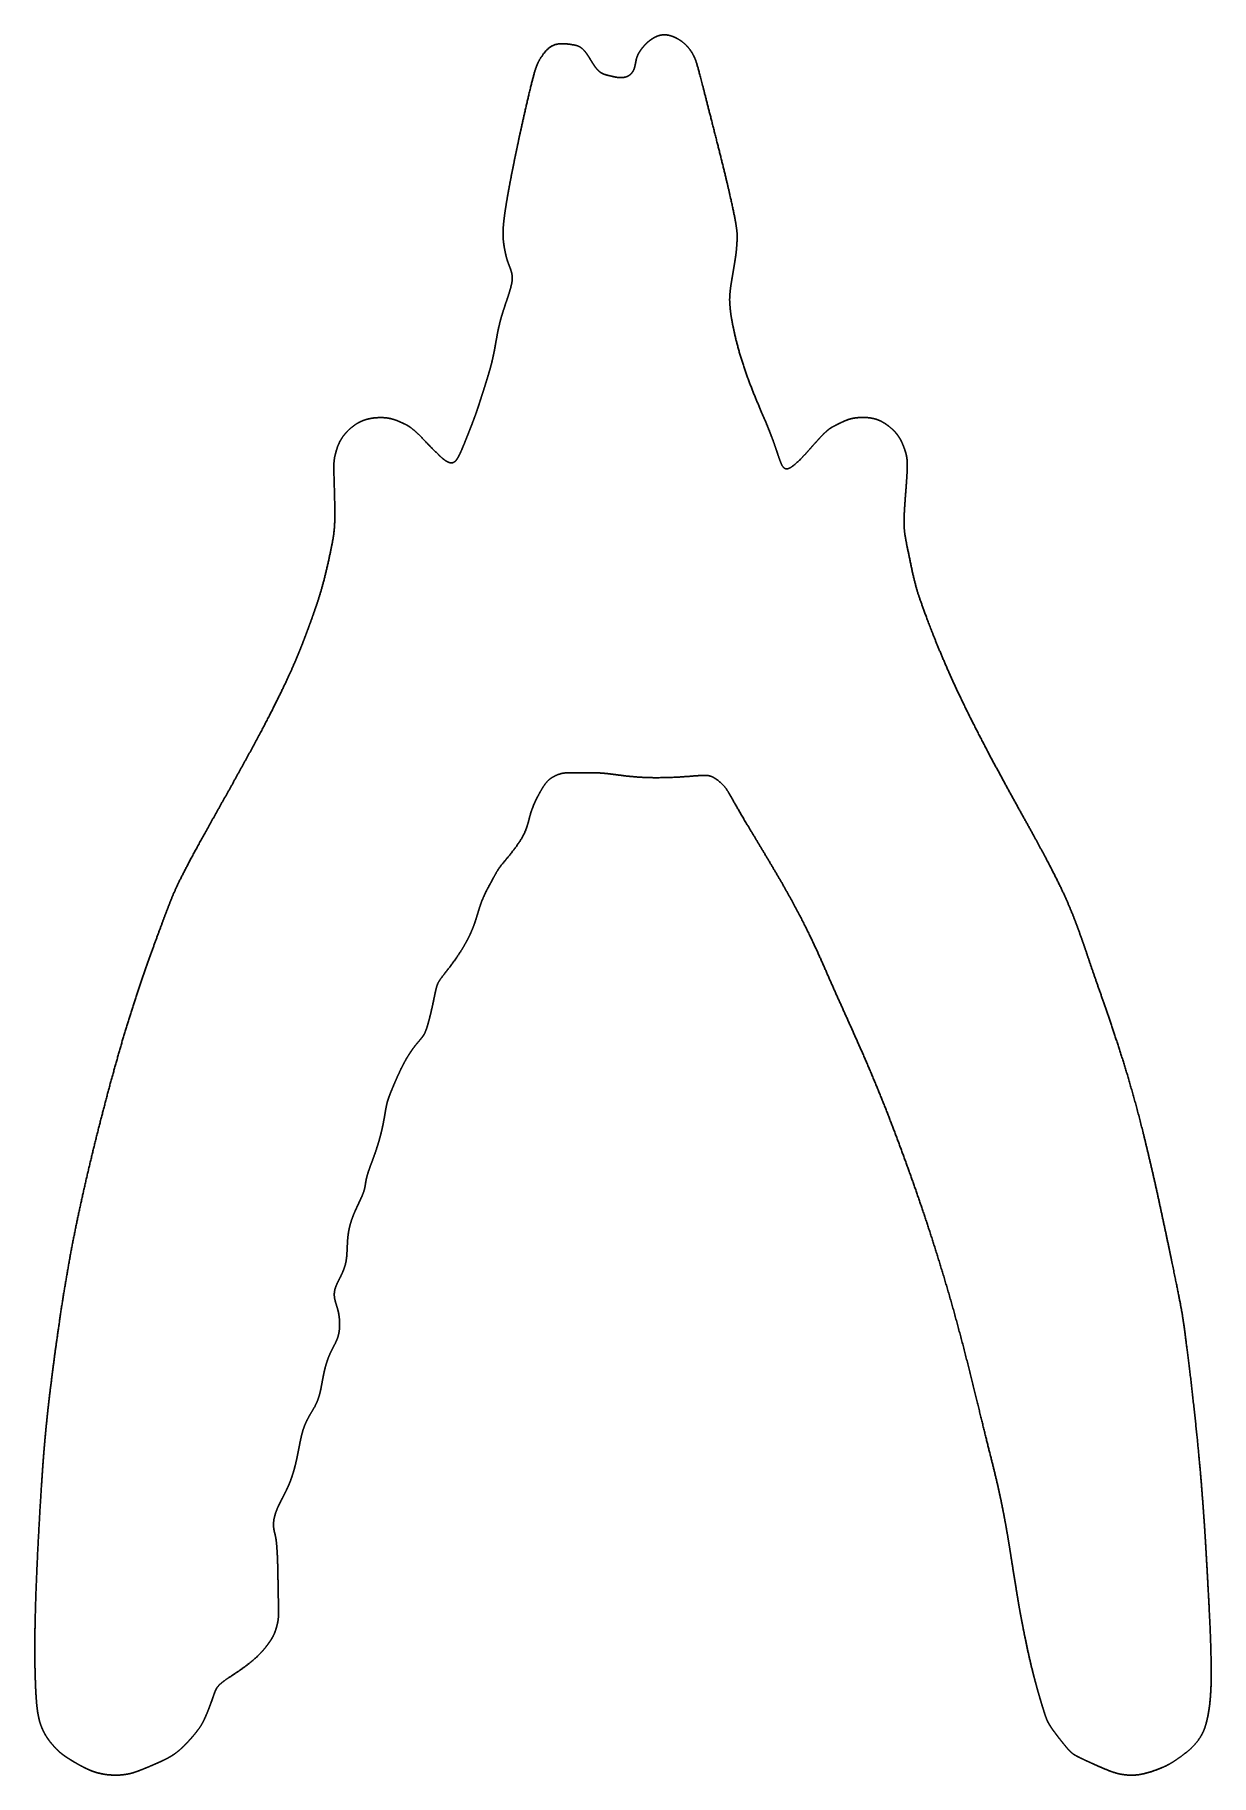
# Model space of a CAD drawing. Header units: millimetres. Extents: x -45 to 45, y -67 to 67.
import ezdxf

# ---------------------------------------------------------------- set-up
doc = ezdxf.new("R2010")
doc.units = ezdxf.units.MM
doc.layers.get('0').update_dxf_attribs({"linetype": 'CONTINUOUS'})

msp = doc.modelspace()

# ---------------------------------------------------------------- linework, layer by layer
msp.add_open_spline([(-40.33, -66.77), (-40.38, -66.76), (-40.49, -66.73), (-40.65, -66.68), (-40.86, -66.61), (-41.17, -66.47), (-41.53, -66.3), (-41.93, -66.08), (-42.34, -65.84), (-42.73, -65.6), (-43.05, -65.38), (-43.3, -65.18), (-43.51, -64.99), (-43.7, -64.79), (-43.89, -64.57), (-44.09, -64.33), (-44.28, -64.07), (-44.45, -63.8), (-44.59, -63.52), (-44.71, -63.25), (-44.81, -62.98), (-44.89, -62.71), (-44.96, -62.41), (-45.02, -62.05), (-45.08, -61.61), (-45.12, -61.11), (-45.16, -60.55), (-45.18, -59.94), (-45.21, -59.29), (-45.22, -58.62), (-45.23, -57.93), (-45.24, -57.23), (-45.23, -56.5), (-45.22, -55.74), (-45.21, -54.94), (-45.18, -54.1), (-45.16, -53.22), (-45.12, -52.29), (-45.08, -51.32), (-45.04, -50.32), (-44.99, -49.29), (-44.93, -48.26), (-44.88, -47.24), (-44.82, -46.24), (-44.76, -45.27), (-44.7, -44.34), (-44.64, -43.46), (-44.58, -42.63), (-44.52, -41.84), (-44.45, -41.09), (-44.39, -40.37), (-44.31, -39.66), (-44.24, -38.95), (-44.16, -38.23), (-44.07, -37.48), (-43.97, -36.71), (-43.87, -35.91), (-43.76, -35.07), (-43.65, -34.21), (-43.52, -33.32), (-43.39, -32.41), (-43.26, -31.49), (-43.12, -30.56), (-42.97, -29.63), (-42.81, -28.7), (-42.65, -27.78), (-42.49, -26.86), (-42.31, -25.95), (-42.14, -25.05), (-41.95, -24.15), (-41.76, -23.26), (-41.56, -22.36), (-41.36, -21.46), (-41.15, -20.57), (-40.94, -19.67), (-40.72, -18.77), (-40.5, -17.86), (-40.27, -16.96), (-40.04, -16.06), (-39.8, -15.16), (-39.57, -14.27), (-39.33, -13.38), (-39.08, -12.5), (-38.84, -11.63), (-38.59, -10.76), (-38.34, -9.91), (-38.08, -9.06), (-37.82, -8.23), (-37.56, -7.41), (-37.29, -6.6), (-37.03, -5.81), (-36.76, -5.04), (-36.49, -4.29), (-36.23, -3.57), (-35.99, -2.89), (-35.75, -2.25), (-35.53, -1.66), (-35.33, -1.1), (-35.13, -0.58), (-34.94, -0.08), (-34.75, 0.42), (-34.53, 0.93), (-34.29, 1.48), (-33.99, 2.08), (-33.64, 2.77), (-33.23, 3.54), (-32.76, 4.41), (-32.23, 5.38), (-31.64, 6.43), (-31.01, 7.55), (-30.35, 8.73), (-29.67, 9.95), (-28.99, 11.18), (-28.32, 12.41), (-27.68, 13.61), (-27.08, 14.76), (-26.53, 15.86), (-26.04, 16.87), (-25.6, 17.81), (-25.23, 18.66), (-24.91, 19.42), (-24.63, 20.11), (-24.4, 20.73), (-24.19, 21.29), (-24, 21.81), (-23.82, 22.3), (-23.66, 22.78), (-23.49, 23.27), (-23.33, 23.77), (-23.17, 24.29), (-23.02, 24.84), (-22.88, 25.41), (-22.74, 25.98), (-22.62, 26.53), (-22.51, 27.05), (-22.41, 27.52), (-22.33, 27.93), (-22.26, 28.31), (-22.21, 28.7), (-22.17, 29.12), (-22.15, 29.63), (-22.15, 30.22), (-22.16, 30.89), (-22.17, 31.6), (-22.2, 32.29), (-22.21, 32.92), (-22.23, 33.45), (-22.23, 33.86), (-22.21, 34.17), (-22.17, 34.43), (-22.11, 34.69), (-22.03, 34.97), (-21.93, 35.28), (-21.8, 35.58), (-21.65, 35.85), (-21.48, 36.1), (-21.28, 36.33), (-21.07, 36.55), (-20.84, 36.75), (-20.59, 36.94), (-20.33, 37.1), (-20.05, 37.23), (-19.76, 37.34), (-19.46, 37.41), (-19.16, 37.46), (-18.85, 37.48), (-18.55, 37.49), (-18.24, 37.47), (-17.94, 37.43), (-17.63, 37.35), (-17.33, 37.24), (-17.04, 37.11), (-16.78, 36.99), (-16.54, 36.87), (-16.31, 36.72), (-16.05, 36.51), (-15.73, 36.22), (-15.37, 35.84), (-14.96, 35.42), (-14.54, 34.98), (-14.14, 34.58), (-13.78, 34.26), (-13.47, 34.05), (-13.21, 33.97), (-13.01, 34.01), (-12.83, 34.16), (-12.66, 34.42), (-12.48, 34.79), (-12.29, 35.24), (-12.08, 35.75), (-11.87, 36.29), (-11.66, 36.82), (-11.47, 37.32), (-11.3, 37.77), (-11.16, 38.19), (-11.03, 38.58), (-10.91, 38.97), (-10.77, 39.39), (-10.63, 39.84), (-10.47, 40.34), (-10.31, 40.87), (-10.15, 41.41), (-10.02, 41.96), (-9.9, 42.49), (-9.81, 43), (-9.72, 43.51), (-9.63, 44.02), (-9.52, 44.54), (-9.38, 45.09), (-9.21, 45.65), (-9.02, 46.22), (-8.83, 46.77), (-8.67, 47.28), (-8.55, 47.72), (-8.49, 48.09), (-8.5, 48.41), (-8.55, 48.68), (-8.65, 48.95), (-8.76, 49.23), (-8.87, 49.52), (-8.96, 49.83), (-9.03, 50.14), (-9.09, 50.44), (-9.14, 50.73), (-9.18, 51.01), (-9.21, 51.33), (-9.22, 51.74), (-9.19, 52.28), (-9.11, 52.99), (-8.97, 53.9), (-8.78, 54.99), (-8.55, 56.22), (-8.28, 57.54), (-8, 58.89), (-7.71, 60.2), (-7.44, 61.41), (-7.19, 62.47), (-6.98, 63.33), (-6.81, 63.98), (-6.67, 64.43), (-6.55, 64.73), (-6.44, 64.94), (-6.31, 65.15), (-6.15, 65.39), (-5.96, 65.65), (-5.72, 65.89), (-5.46, 66.08), (-5.18, 66.19), (-4.88, 66.24), (-4.57, 66.25), (-4.26, 66.22), (-3.96, 66.18), (-3.66, 66.13), (-3.38, 66.05), (-3.12, 65.89), (-2.86, 65.61), (-2.61, 65.24), (-2.37, 64.82), (-2.12, 64.43), (-1.86, 64.12), (-1.59, 63.94), (-1.31, 63.84), (-1.03, 63.78), (-0.74, 63.71), (-0.43, 63.64), (-0.12, 63.61), (0.2, 63.65), (0.49, 63.77), (0.72, 63.98), (0.87, 64.24), (0.95, 64.54), (1, 64.85), (1.06, 65.15), (1.18, 65.44), (1.34, 65.71), (1.53, 65.95), (1.73, 66.18), (1.95, 66.39), (2.2, 66.58), (2.46, 66.74), (2.75, 66.87), (3.05, 66.93), (3.36, 66.93), (3.66, 66.87), (3.95, 66.76), (4.23, 66.62), (4.49, 66.46), (4.73, 66.27), (4.95, 66.06), (5.15, 65.81), (5.33, 65.56), (5.47, 65.3), (5.59, 65.03), (5.7, 64.7), (5.82, 64.27), (5.97, 63.7), (6.17, 62.94), (6.4, 62.01), (6.69, 60.9), (7, 59.68), (7.33, 58.37), (7.66, 57.06), (7.97, 55.78), (8.25, 54.62), (8.47, 53.6), (8.64, 52.77), (8.75, 52.14), (8.8, 51.69), (8.81, 51.4), (8.8, 51.18), (8.79, 50.97), (8.77, 50.72), (8.75, 50.39), (8.7, 49.96), (8.62, 49.44), (8.52, 48.86), (8.42, 48.27), (8.33, 47.72), (8.26, 47.24), (8.23, 46.85), (8.22, 46.55), (8.23, 46.31), (8.25, 46.07), (8.27, 45.81), (8.31, 45.48), (8.37, 45.07), (8.47, 44.55), (8.6, 43.93), (8.77, 43.22), (8.99, 42.43), (9.25, 41.59), (9.54, 40.72), (9.87, 39.85), (10.21, 39), (10.56, 38.17), (10.91, 37.37), (11.22, 36.62), (11.5, 35.9), (11.74, 35.24), (11.93, 34.65), (12.1, 34.14), (12.26, 33.75), (12.45, 33.52), (12.71, 33.51), (13.07, 33.71), (13.52, 34.11), (14.02, 34.64), (14.53, 35.22), (15.01, 35.76), (15.42, 36.2), (15.74, 36.5), (15.99, 36.69), (16.2, 36.8), (16.43, 36.91), (16.69, 37.05), (16.99, 37.19), (17.29, 37.32), (17.59, 37.41), (17.89, 37.46), (18.19, 37.49), (18.49, 37.5), (18.8, 37.49), (19.11, 37.45), (19.41, 37.39), (19.7, 37.29), (19.98, 37.15), (20.24, 36.99), (20.49, 36.81), (20.72, 36.61), (20.94, 36.4), (21.13, 36.17), (21.31, 35.91), (21.46, 35.63), (21.58, 35.33), (21.69, 35.04), (21.78, 34.77), (21.84, 34.51), (21.88, 34.24), (21.9, 33.9), (21.89, 33.44), (21.85, 32.87), (21.81, 32.2), (21.75, 31.5), (21.7, 30.8), (21.66, 30.17), (21.64, 29.62), (21.64, 29.16), (21.67, 28.76), (21.72, 28.38), (21.8, 27.97), (21.89, 27.5), (22, 26.98), (22.12, 26.42), (22.23, 25.86), (22.35, 25.32), (22.47, 24.83), (22.58, 24.39), (22.7, 24), (22.83, 23.62), (22.97, 23.22), (23.13, 22.77), (23.31, 22.26), (23.54, 21.67), (23.8, 20.98), (24.11, 20.2), (24.47, 19.33), (24.88, 18.37), (25.34, 17.33), (25.85, 16.22), (26.41, 15.06), (27.01, 13.86), (27.64, 12.63), (28.3, 11.38), (28.96, 10.15), (29.63, 8.92), (30.29, 7.73), (30.93, 6.57), (31.54, 5.47), (32.11, 4.43), (32.63, 3.45), (33.11, 2.54), (33.53, 1.69), (33.91, 0.91), (34.24, 0.17), (34.53, -0.52), (34.79, -1.18), (35.03, -1.83), (35.26, -2.47), (35.49, -3.12), (35.72, -3.79), (35.95, -4.49), (36.2, -5.21), (36.46, -5.96), (36.73, -6.73), (37.01, -7.53), (37.29, -8.36), (37.58, -9.2), (37.87, -10.06), (38.16, -10.95), (38.45, -11.85), (38.74, -12.78), (39.02, -13.74), (39.3, -14.74), (39.59, -15.77), (39.87, -16.85), (40.15, -17.96), (40.42, -19.11), (40.7, -20.29), (40.98, -21.5), (41.24, -22.71), (41.5, -23.91), (41.75, -25.08), (41.99, -26.2), (42.2, -27.24), (42.4, -28.19), (42.57, -29.03), (42.72, -29.76), (42.84, -30.37), (42.94, -30.88), (43.02, -31.32), (43.08, -31.71), (43.14, -32.1), (43.21, -32.54), (43.27, -33.05), (43.35, -33.66), (43.44, -34.38), (43.55, -35.21), (43.66, -36.14), (43.78, -37.15), (43.9, -38.24), (44.02, -39.37), (44.15, -40.52), (44.26, -41.68), (44.37, -42.82), (44.47, -43.95), (44.56, -45.06), (44.64, -46.14), (44.72, -47.2), (44.79, -48.25), (44.85, -49.28), (44.91, -50.31), (44.97, -51.33), (45.02, -52.35), (45.08, -53.38), (45.13, -54.4), (45.18, -55.4), (45.22, -56.39), (45.25, -57.34), (45.27, -58.25), (45.28, -59.09), (45.27, -59.86), (45.24, -60.55), (45.2, -61.15), (45.14, -61.68), (45.07, -62.13), (44.99, -62.52), (44.91, -62.86), (44.82, -63.17), (44.72, -63.45), (44.6, -63.73), (44.45, -63.99), (44.28, -64.25), (44.09, -64.5), (43.88, -64.72), (43.66, -64.93), (43.43, -65.12), (43.18, -65.32), (42.93, -65.51), (42.67, -65.69), (42.43, -65.85), (42.2, -66), (41.95, -66.14), (41.66, -66.28), (41.3, -66.43), (40.88, -66.59), (40.43, -66.74), (39.99, -66.85), (39.58, -66.92), (39.23, -66.94), (38.94, -66.93), (38.69, -66.91), (38.46, -66.88), (38.18, -66.84), (37.83, -66.74), (37.38, -66.58), (36.85, -66.36), (36.29, -66.11), (35.74, -65.86), (35.28, -65.64), (34.92, -65.47), (34.66, -65.32), (34.46, -65.15), (34.25, -64.93), (33.99, -64.62), (33.7, -64.25), (33.4, -63.87), (33.13, -63.51), (32.92, -63.2), (32.76, -62.95), (32.64, -62.71), (32.54, -62.44), (32.42, -62.08), (32.28, -61.63), (32.11, -61.06), (31.91, -60.38), (31.7, -59.6), (31.47, -58.72), (31.25, -57.77), (31.03, -56.76), (30.82, -55.71), (30.61, -54.64), (30.42, -53.56), (30.25, -52.49), (30.08, -51.44), (29.92, -50.44), (29.77, -49.47), (29.62, -48.56), (29.47, -47.7), (29.32, -46.89), (29.17, -46.13), (29.02, -45.4), (28.86, -44.7), (28.7, -44), (28.53, -43.31), (28.35, -42.61), (28.17, -41.88), (27.98, -41.13), (27.79, -40.35), (27.59, -39.53), (27.38, -38.68), (27.17, -37.81), (26.95, -36.9), (26.72, -35.98), (26.48, -35.04), (26.23, -34.08), (25.98, -33.1), (25.71, -32.12), (25.44, -31.12), (25.15, -30.11), (24.85, -29.09), (24.54, -28.05), (24.22, -27.01), (23.88, -25.95), (23.54, -24.87), (23.18, -23.79), (22.81, -22.7), (22.43, -21.6), (22.04, -20.5), (21.64, -19.4), (21.24, -18.31), (20.83, -17.23), (20.43, -16.18), (20.02, -15.14), (19.61, -14.14), (19.21, -13.17), (18.82, -12.24), (18.43, -11.35), (18.06, -10.5), (17.69, -9.68), (17.34, -8.91), (17.01, -8.17), (16.69, -7.46), (16.38, -6.77), (16.08, -6.1), (15.79, -5.44), (15.5, -4.77), (15.2, -4.1), (14.89, -3.4), (14.55, -2.68), (14.18, -1.92), (13.78, -1.11), (13.33, -0.26), (12.84, 0.64), (12.32, 1.57), (11.76, 2.52), (11.19, 3.48), (10.63, 4.42), (10.09, 5.32), (9.59, 6.14), (9.16, 6.87), (8.8, 7.49), (8.51, 8), (8.29, 8.39), (8.12, 8.69), (7.97, 8.93), (7.8, 9.14), (7.59, 9.36), (7.34, 9.57), (7.09, 9.75), (6.84, 9.89), (6.59, 9.96), (6.28, 9.97), (5.88, 9.95), (5.36, 9.91), (4.71, 9.86), (3.98, 9.81), (3.19, 9.79), (2.39, 9.78), (1.62, 9.8), (0.92, 9.85), (0.29, 9.91), (-0.26, 9.98), (-0.76, 10.05), (-1.23, 10.11), (-1.69, 10.15), (-2.16, 10.17), (-2.63, 10.17), (-3.08, 10.17), (-3.49, 10.17), (-3.86, 10.17), (-4.18, 10.17), (-4.46, 10.16), (-4.75, 10.11), (-5.04, 10.01), (-5.33, 9.87), (-5.59, 9.71), (-5.8, 9.52), (-5.98, 9.3), (-6.16, 9.03), (-6.35, 8.7), (-6.55, 8.32), (-6.76, 7.91), (-6.94, 7.48), (-7.09, 7.06), (-7.19, 6.66), (-7.29, 6.27), (-7.41, 5.87), (-7.59, 5.44), (-7.85, 4.98), (-8.18, 4.5), (-8.55, 4.02), (-8.92, 3.57), (-9.24, 3.19), (-9.49, 2.87), (-9.66, 2.61), (-9.79, 2.37), (-9.93, 2.12), (-10.1, 1.81), (-10.3, 1.44), (-10.52, 1.03), (-10.73, 0.58), (-10.91, 0.13), (-11.06, -0.33), (-11.2, -0.8), (-11.35, -1.29), (-11.54, -1.82), (-11.79, -2.39), (-12.12, -3.01), (-12.5, -3.63), (-12.9, -4.23), (-13.3, -4.77), (-13.65, -5.22), (-13.93, -5.57), (-14.13, -5.84), (-14.25, -6.07), (-14.34, -6.34), (-14.42, -6.71), (-14.52, -7.19), (-14.64, -7.77), (-14.78, -8.38), (-14.92, -8.94), (-15.06, -9.42), (-15.18, -9.77), (-15.31, -10.02), (-15.46, -10.22), (-15.65, -10.44), (-15.88, -10.71), (-16.15, -11.05), (-16.44, -11.48), (-16.74, -11.98), (-17.02, -12.52), (-17.28, -13.07), (-17.51, -13.6), (-17.71, -14.07), (-17.87, -14.46), (-17.99, -14.77), (-18.08, -15.04), (-18.16, -15.31), (-18.22, -15.63), (-18.29, -16.03), (-18.37, -16.53), (-18.48, -17.09), (-18.63, -17.72), (-18.81, -18.36), (-19.02, -19), (-19.23, -19.59), (-19.44, -20.13), (-19.6, -20.59), (-19.71, -20.98), (-19.78, -21.3), (-19.81, -21.58), (-19.86, -21.86), (-19.97, -22.18), (-20.13, -22.57), (-20.36, -23.03), (-20.6, -23.55), (-20.83, -24.12), (-21.02, -24.7), (-21.13, -25.29), (-21.18, -25.85), (-21.2, -26.4), (-21.22, -26.91), (-21.27, -27.41), (-21.39, -27.87), (-21.57, -28.31), (-21.78, -28.73), (-21.98, -29.11), (-22.13, -29.47), (-22.2, -29.79), (-22.2, -30.09), (-22.15, -30.39), (-22.06, -30.67), (-21.97, -30.97), (-21.88, -31.26), (-21.83, -31.57), (-21.79, -31.88), (-21.78, -32.18), (-21.78, -32.49), (-21.81, -32.78), (-21.86, -33.08), (-21.96, -33.38), (-22.11, -33.71), (-22.3, -34.07), (-22.51, -34.47), (-22.7, -34.93), (-22.86, -35.43), (-22.99, -35.97), (-23.1, -36.53), (-23.19, -37.07), (-23.3, -37.58), (-23.44, -38.05), (-23.62, -38.46), (-23.83, -38.83), (-24.05, -39.18), (-24.26, -39.56), (-24.46, -39.97), (-24.62, -40.43), (-24.75, -40.94), (-24.86, -41.48), (-24.97, -42.05), (-25.08, -42.62), (-25.21, -43.18), (-25.36, -43.71), (-25.53, -44.22), (-25.73, -44.71), (-25.95, -45.16), (-26.17, -45.6), (-26.39, -46.01), (-26.58, -46.42), (-26.73, -46.81), (-26.83, -47.18), (-26.88, -47.54), (-26.87, -47.85), (-26.83, -48.11), (-26.77, -48.33), (-26.71, -48.58), (-26.65, -48.91), (-26.61, -49.4), (-26.57, -50.04), (-26.54, -50.81), (-26.53, -51.65), (-26.51, -52.47), (-26.5, -53.21), (-26.49, -53.82), (-26.48, -54.26), (-26.48, -54.56), (-26.49, -54.81), (-26.52, -55.06), (-26.58, -55.35), (-26.67, -55.67), (-26.77, -55.98), (-26.9, -56.26), (-27.05, -56.51), (-27.22, -56.76), (-27.42, -57.03), (-27.66, -57.33), (-27.96, -57.65), (-28.33, -58.01), (-28.78, -58.37), (-29.27, -58.74), (-29.78, -59.09), (-30.26, -59.4), (-30.66, -59.67), (-30.97, -59.91), (-31.18, -60.13), (-31.32, -60.36), (-31.43, -60.65), (-31.55, -61.03), (-31.71, -61.46), (-31.88, -61.91), (-32.05, -62.33), (-32.21, -62.68), (-32.35, -62.96), (-32.49, -63.19), (-32.66, -63.43), (-32.89, -63.72), (-33.16, -64.05), (-33.48, -64.4), (-33.82, -64.75), (-34.16, -65.06), (-34.51, -65.33), (-34.87, -65.55), (-35.25, -65.75), (-35.65, -65.93), (-36.07, -66.12), (-36.5, -66.3), (-36.91, -66.47), (-37.29, -66.62), (-37.63, -66.74), (-37.93, -66.82), (-38.21, -66.87), (-38.49, -66.91), (-38.79, -66.93), (-39.1, -66.93), (-39.42, -66.92), (-39.74, -66.89), (-39.99, -66.85), (-40.16, -66.81), (-40.27, -66.78), (-40.33, -66.77)], degree=5)

doc.saveas('drawing.dxf')
